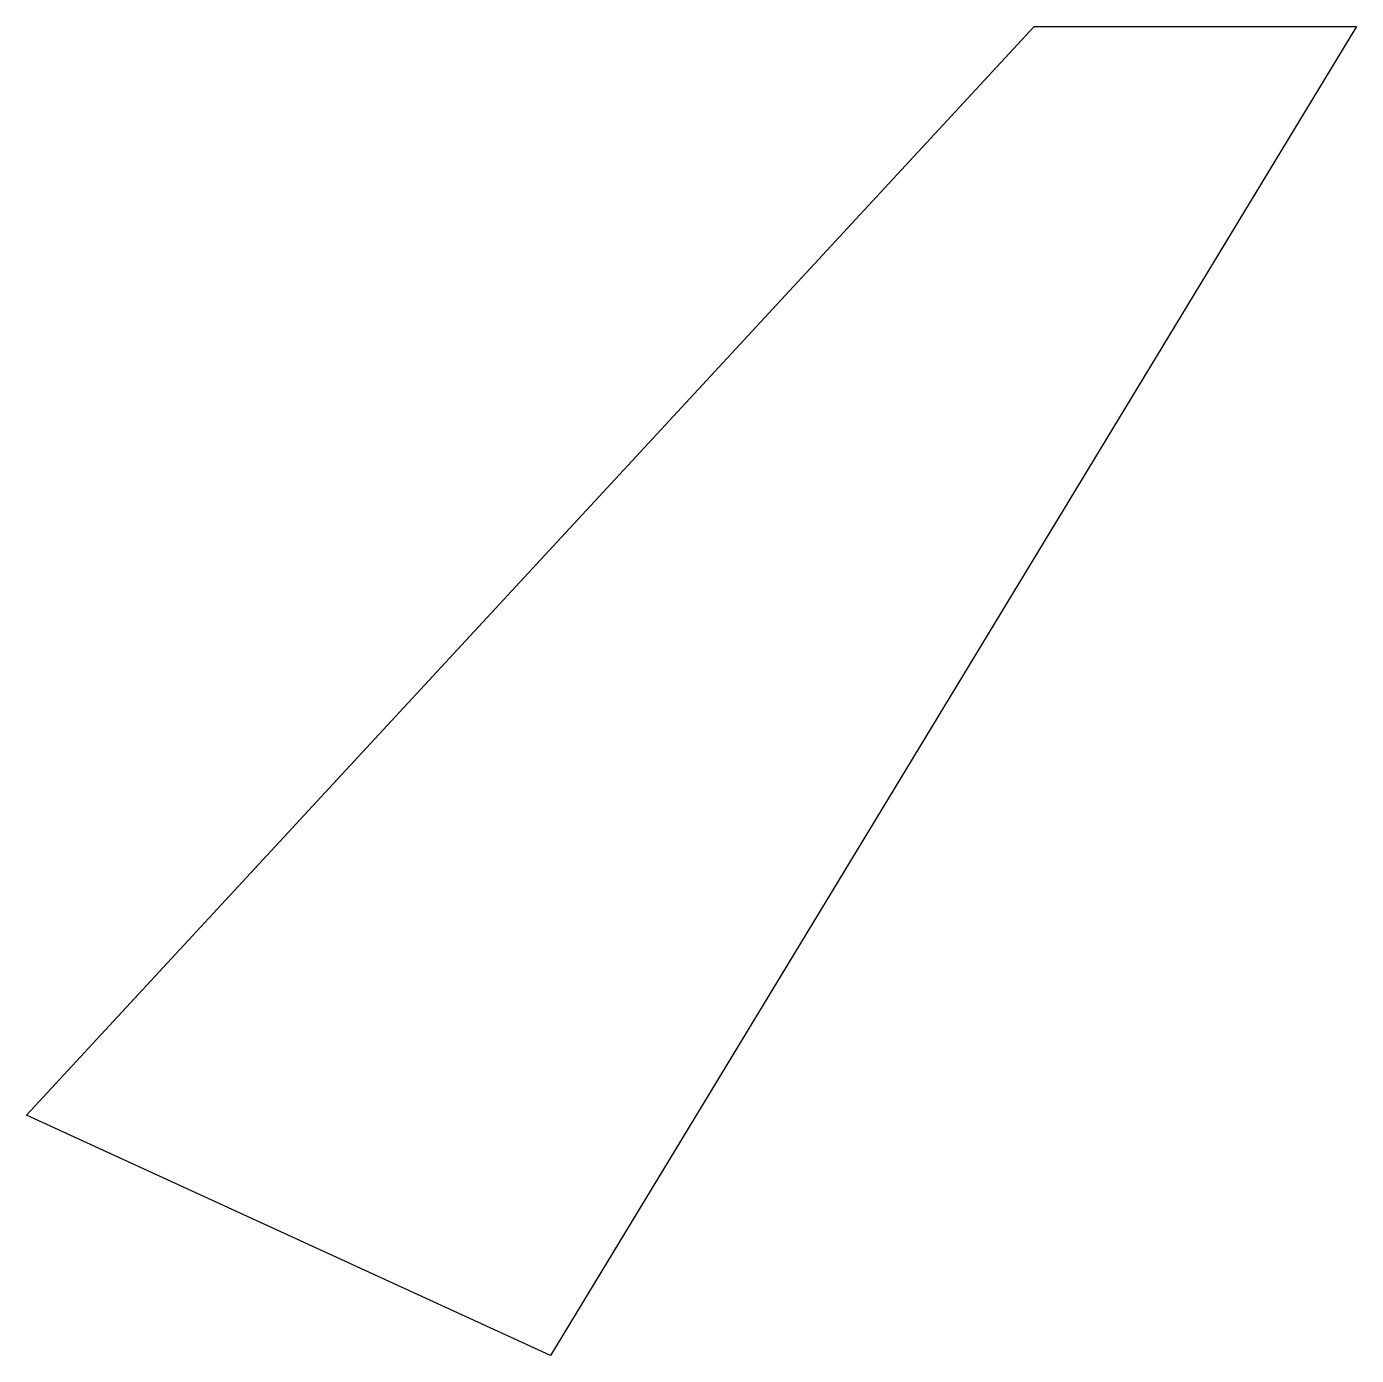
# Model space of a CAD drawing. Header units: millimetres. Extents: x 0 to 165, y -30 to 135.
import ezdxf

# ---------------------------------------------------------------- set-up
doc = ezdxf.new("R2010")
doc.units = ezdxf.units.MM

msp = doc.modelspace()

# ---------------------------------------------------------------- linework, layer by layer
at = {"layer": 'CORTE'}
msp.add_lwpolyline([(0, 0), (125, 135), (165, 135), (65, -29.8)], close=True, dxfattribs=at)

doc.saveas('drawing.dxf')
